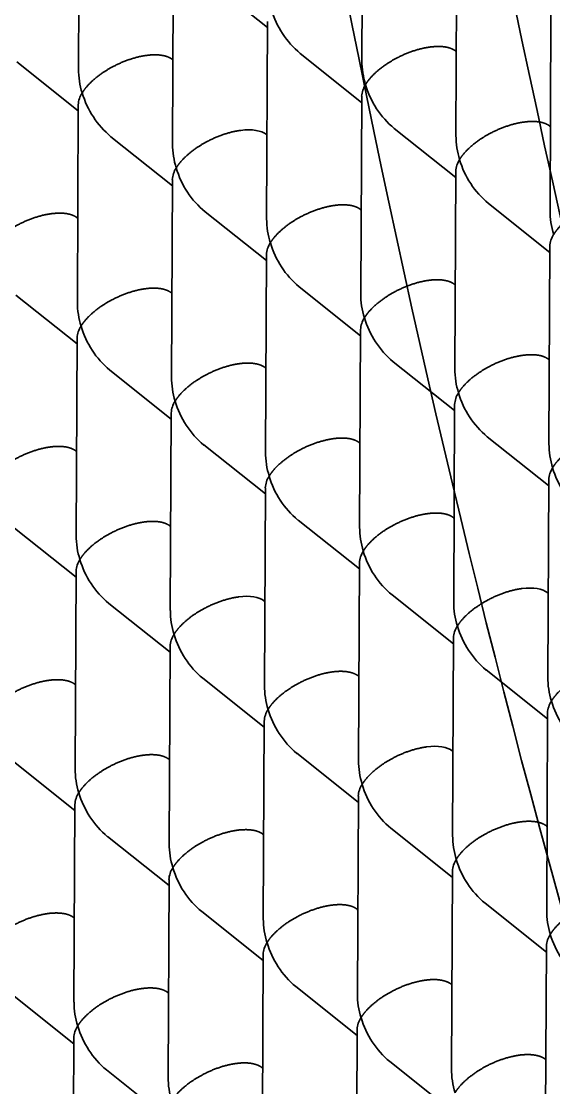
# Model space of a CAD drawing. Extents: x 23 to 587, y 4 to 413.
# Drawn here: x 421.27 to 423.96, y 140.64 to 146.04 of the extents above; entities that cross this region are included whole.
import ezdxf

# ---------------------------------------------------------------- set-up
doc = ezdxf.new("R2010")
doc.units = 0
doc.layers.get('0').update_dxf_attribs({"lineweight": 13})

# ---------------------------------------------------------------- blocks, each defined once
blk = doc.blocks.new('BLOCK6941')
at = {"color": 7, "lineweight": 35, "ltscale": 0.050027}
for p, q in [((-6.436, 7.608), (-6.445, 5.607)), ((-9.306, 7.524), (-9.316, 5.523)), ((-5.483, 6.849), (-5.492, 4.848)), ((-8.353, 6.764), (-8.363, 4.763)), ((-4.53, 6.09), (-4.539, 4.089)), ((-7.4, 6.005), (-7.41, 4.004)), ((-6.447, 5.246), (-6.457, 3.245)), ((-9.318, 5.161), (-9.327, 3.16)), ((-5.494, 4.486), (-5.504, 2.485)), ((-8.365, 4.402), (-8.374, 2.401)), ((-4.541, 3.727), (-4.551, 1.726)), ((-7.412, 3.642), (-7.421, 1.641)), ((-6.459, 2.883), (-6.468, 0.882)), ((-9.329, 2.798), (-9.339, 0.797)), ((-5.506, 2.124), (-5.515, 0.123)), ((-8.376, 2.039), (-8.386, 0.038)), ((-4.552, 1.364), (-4.562, -0.637)), ((-7.423, 1.28), (-7.433, -0.721)), ((-9.341, 0.436), (-9.35, -1.565)), ((-6.47, 0.52), (-6.48, -1.481)), ((-8.387, -0.324), (-8.397, -2.325)), ((-5.517, -0.239), (-5.526, -2.24)), ((-4.564, -0.998), (-4.573, -2.999)), ((-7.434, -1.083), (-7.444, -3.084)), ((-9.352, -1.927), (-9.362, -3.928)), ((-6.481, -1.842), (-6.491, -3.843)), ((-8.399, -2.686), (-8.408, -4.687)), ((-5.528, -2.602), (-5.538, -4.603)), ((-7.446, -3.446), (-7.455, -5.447)), ((-4.575, -3.361), (-4.585, -5.362)), ((-6.493, -4.205), (-6.502, -6.206)), ((-9.363, -4.29), (-9.373, -6.291))]:
    blk.add_line(p, q, dxfattribs=at)
at = {"color": 7, "lineweight": 35, "ltscale": 0.019884}
for p, q in [((-7.401, 5.944), (-8.023, 6.439)), ((-6.448, 5.184), (-7.07, 5.68)), ((-9.318, 5.1), (-9.94, 5.595)), ((-5.494, 4.425), (-6.117, 4.92)), ((-8.365, 4.34), (-8.987, 4.836)), ((-4.541, 3.665), (-5.163, 4.161)), ((-7.412, 3.581), (-8.034, 4.076)), ((-6.459, 2.821), (-7.081, 3.317)), ((-9.329, 2.737), (-9.952, 3.232)), ((-5.506, 2.062), (-6.128, 2.558)), ((-8.376, 1.977), (-8.998, 2.473)), ((-4.553, 1.303), (-5.175, 1.798)), ((-7.423, 1.218), (-8.045, 1.714)), ((-9.341, 0.374), (-9.963, 0.87)), ((-6.47, 0.459), (-7.092, 0.954)), ((-8.388, -0.385), (-9.01, 0.11)), ((-5.517, -0.301), (-6.139, 0.195)), ((-4.564, -1.06), (-5.186, -0.564)), ((-7.435, -1.145), (-8.057, -0.649)), ((-9.352, -1.989), (-9.974, -1.493)), ((-6.482, -1.904), (-7.104, -1.408)), ((-8.399, -2.748), (-9.021, -2.252)), ((-5.529, -2.663), (-6.151, -2.168)), ((-7.446, -3.507), (-8.068, -3.012)), ((-4.575, -3.423), (-5.197, -2.927)), ((-6.493, -4.267), (-7.115, -3.771)), ((-9.364, -4.351), (-9.986, -3.856)), ((-5.54, -5.026), (-6.162, -4.53)), ((-8.41, -5.111), (-9.033, -4.615))]:
    blk.add_line(p, q, dxfattribs=at)
at = {"color": 7, "lineweight": 35, "ltscale": 0.00016101}
for p, q in [((-8.359, 5.614), (-8.364, 5.618)), ((-5.488, 5.699), (-5.493, 5.703)), ((-4.535, 4.939), (-4.54, 4.943)), ((-7.406, 4.855), (-7.411, 4.859)), ((-9.323, 4.011), (-9.328, 4.015)), ((-6.453, 4.095), (-6.458, 4.099)), ((-8.37, 3.251), (-8.375, 3.255)), ((-5.5, 3.336), (-5.505, 3.34)), ((-7.417, 2.492), (-7.422, 2.496)), ((-4.547, 2.576), (-4.552, 2.58)), ((-6.464, 1.732), (-6.469, 1.736)), ((-9.335, 1.648), (-9.34, 1.652)), ((-5.511, 0.973), (-5.516, 0.977)), ((-8.382, 0.888), (-8.387, 0.892)), ((-4.558, 0.214), (-4.563, 0.218)), ((-7.429, 0.129), (-7.434, 0.133)), ((-6.475, -0.63), (-6.48, -0.626)), ((-9.346, -0.715), (-9.351, -0.711)), ((-5.522, -1.39), (-5.527, -1.386)), ((-8.393, -1.474), (-8.398, -1.47)), ((-4.569, -2.149), (-4.574, -2.145)), ((-7.44, -2.234), (-7.445, -2.23)), ((-6.487, -2.993), (-6.492, -2.989)), ((-9.357, -3.078), (-9.362, -3.074)), ((-5.534, -3.752), (-5.539, -3.748)), ((-8.404, -3.837), (-8.409, -3.833)), ((-4.581, -4.512), (-4.586, -4.508)), ((-7.451, -4.596), (-7.456, -4.592))]:
    blk.add_line(p, q, dxfattribs=at)
at = {"color": 7, "lineweight": 35}
for centre, radius, start, end in [((-6.485, 6.381), 0.913, 196.3619, 230.1623), ((-8.479, 5.526), 0.837, 180.2046, 197.1191), ((-5.608, 5.61), 0.837, 180.2046, 197.1191), ((-6.209, 5.232), 0.239, 146.5034, 176.6622), ((-5.532, 5.621), 0.913, 196.3619, 230.1623), ((-9.08, 5.147), 0.239, 146.5034, 176.6622), ((-8.402, 5.537), 0.913, 196.3619, 230.1623), ((-7.526, 4.766), 0.837, 180.2046, 197.1191), ((-4.655, 4.851), 0.837, 180.2046, 197.1191), ((-5.256, 4.473), 0.239, 146.5034, 176.6622), ((-4.579, 4.862), 0.913, 196.3594, 230.1725), ((-8.127, 4.388), 0.239, 146.5034, 176.6622), ((-7.449, 4.777), 0.913, 196.3619, 230.1623), ((-6.573, 4.007), 0.837, 180.2046, 197.1191), ((-3.702, 4.092), 0.837, 180.2046, 197.1191), ((-4.303, 3.713), 0.239, 146.5034, 176.6622), ((-7.174, 3.629), 0.239, 146.5034, 176.6622), ((-6.496, 4.018), 0.913, 196.3619, 230.1623), ((-5.62, 3.248), 0.837, 180.2046, 197.1191), ((-8.49, 3.163), 0.837, 180.2046, 197.1191), ((-9.091, 2.785), 0.239, 146.5034, 176.6622), ((-8.414, 3.174), 0.913, 196.3619, 230.1623), ((-6.22, 2.869), 0.239, 146.5034, 176.6622), ((-5.543, 3.259), 0.913, 196.3619, 230.1623), ((-4.666, 2.488), 0.837, 180.2046, 197.1191), ((-7.537, 2.404), 0.837, 180.2046, 197.1191), ((-5.267, 2.11), 0.239, 146.5034, 176.6622), ((-4.59, 2.499), 0.913, 196.3619, 230.1623), ((-8.138, 2.025), 0.239, 146.5034, 176.6622), ((-7.461, 2.415), 0.913, 196.3619, 230.1623), ((-6.584, 1.644), 0.837, 180.1991, 197.116), ((-3.713, 1.729), 0.837, 180.2046, 197.1191), ((-4.314, 1.35), 0.239, 146.5034, 176.6622), ((-3.637, 1.74), 0.913, 196.3619, 230.1623), ((-7.185, 1.266), 0.239, 146.5034, 176.6622), ((-6.508, 1.655), 0.913, 196.3619, 230.1623), ((-5.631, 0.885), 0.837, 180.2046, 197.1191), ((-8.502, 0.8), 0.837, 180.2046, 197.1191), ((-9.102, 0.422), 0.239, 146.5034, 176.6622), ((-8.425, 0.811), 0.913, 196.3619, 230.1623), ((-6.232, 0.506), 0.239, 146.5034, 176.6622), ((-5.555, 0.896), 0.913, 196.3619, 230.1623), ((-4.678, 0.126), 0.837, 180.2046, 197.1191), ((-7.548, 0.041), 0.837, 180.2046, 197.1191), ((-8.149, -0.338), 0.239, 146.5034, 176.6622), ((-7.472, 0.052), 0.913, 196.3619, 230.1623), ((-5.279, -0.253), 0.239, 146.5296, 176.692), ((-4.601, 0.136), 0.913, 196.3619, 230.1623), ((-3.725, -0.634), 0.837, 180.2046, 197.1191), ((-6.595, -0.718), 0.837, 180.2046, 197.1191), ((-7.196, -1.097), 0.239, 146.5034, 176.6622), ((-6.519, -0.708), 0.913, 196.3619, 230.1623), ((-4.326, -1.012), 0.239, 146.5034, 176.6622), ((-3.648, -0.623), 0.913, 196.3619, 230.1623), ((-5.642, -1.478), 0.837, 180.2046, 197.1191), ((-8.513, -1.562), 0.837, 180.2046, 197.1191), ((-6.243, -1.856), 0.239, 146.5296, 176.692), ((-5.566, -1.467), 0.913, 196.3619, 230.1623), ((-9.114, -1.941), 0.239, 146.5034, 176.6622), ((-8.436, -1.552), 0.913, 196.3619, 230.1623), ((-4.689, -2.237), 0.837, 180.2046, 197.1191), ((-7.56, -2.322), 0.837, 180.2046, 197.1191), ((-5.29, -2.616), 0.239, 146.5296, 176.692), ((-4.613, -2.226), 0.913, 196.3594, 230.1725), ((-8.161, -2.7), 0.239, 146.5034, 176.6622), ((-7.483, -2.311), 0.913, 196.3619, 230.1623), ((-3.736, -2.996), 0.837, 180.2046, 197.1191), ((-6.607, -3.081), 0.837, 180.2046, 197.1191), ((-7.208, -3.46), 0.239, 146.5034, 176.6622), ((-6.53, -3.07), 0.913, 196.3619, 230.1623), ((-4.337, -3.375), 0.239, 146.5034, 176.6622), ((-3.66, -2.986), 0.913, 196.3619, 230.1623), ((-5.654, -3.84), 0.837, 180.2046, 197.1191), ((-8.524, -3.925), 0.837, 180.2046, 197.1191), ((-6.255, -4.219), 0.239, 146.5034, 176.6622), ((-5.577, -3.83), 0.913, 196.3619, 230.1623), ((-9.125, -4.304), 0.239, 146.5034, 176.6622), ((-8.448, -3.914), 0.913, 196.3594, 230.1725), ((-4.701, -4.6), 0.837, 180.2046, 197.1191), ((-7.571, -4.684), 0.837, 180.2046, 197.1191)]:
    blk.add_arc(centre, radius, start, end, dxfattribs=at)
for centre in [(-7.864, 4.58), (-5.016, -0.061), (-7.886, -0.145), (-5.98, -1.664)]:
    blk.add_ellipse(centre, major_axis=(0.489, 0.234), ratio=0.464922, start_param=0.221717, end_param=0.956598, dxfattribs=at)
for points, knots in [([(-6.409, 5.364), (-6.393, 5.39), (-6.373, 5.417), (-6.35, 5.444), (-6.267, 5.527), (-6.153, 5.606), (-6.06, 5.658), (-5.936, 5.708), (-5.811, 5.736), (-5.792, 5.739), (-5.772, 5.742), (-5.753, 5.745)], [0, 0, 0, 0, 0, 0, 0.437223, 0.437223, 0.437223, 1.382095, 1.382095, 1.382095, 1.555484, 1.555484, 1.555484, 1.555484, 1.555484, 1.555484]), ([(-5.493, 5.703), (-5.517, 5.721), (-5.548, 5.736), (-5.586, 5.747), (-5.645, 5.753), (-5.71, 5.749), (-5.724, 5.748), (-5.739, 5.747), (-5.753, 5.745)], [0, 0, 0, 0, 0, 0, 0.4890695, 0.4890695, 0.4890695, 0.6239272, 0.6239272, 0.6239272, 0.6239272, 0.6239272, 0.6239272]), ([(-9.279, 5.279), (-9.263, 5.305), (-9.244, 5.332), (-9.22, 5.359), (-9.137, 5.442), (-9.023, 5.522), (-8.93, 5.573), (-8.807, 5.623), (-8.682, 5.651), (-8.662, 5.655), (-8.643, 5.658), (-8.624, 5.66)], [0, 0, 0, 0, 0, 0, 0.437223, 0.437223, 0.437223, 1.382095, 1.382095, 1.382095, 1.555484, 1.555484, 1.555484, 1.555484, 1.555484, 1.555484]), ([(-8.364, 5.618), (-8.387, 5.637), (-8.418, 5.652), (-8.457, 5.662), (-8.515, 5.668), (-8.58, 5.665), (-8.595, 5.664), (-8.609, 5.662), (-8.624, 5.66)], [0, 0, 0, 0, 0, 0, 0.4890695, 0.4890695, 0.4890695, 0.6239272, 0.6239272, 0.6239272, 0.6239272, 0.6239272, 0.6239272]), ([(-5.456, 4.605), (-5.44, 4.631), (-5.42, 4.658), (-5.397, 4.684), (-5.314, 4.768), (-5.2, 4.847), (-5.106, 4.898), (-4.983, 4.948), (-4.858, 4.976), (-4.839, 4.98), (-4.819, 4.983), (-4.8, 4.985)], [0, 0, 0, 0, 0, 0, 0.437223, 0.437223, 0.437223, 1.382095, 1.382095, 1.382095, 1.555484, 1.555484, 1.555484, 1.555484, 1.555484, 1.555484]), ([(-4.54, 4.943), (-4.564, 4.962), (-4.595, 4.977), (-4.633, 4.987), (-4.692, 4.993), (-4.757, 4.99), (-4.771, 4.989), (-4.786, 4.987), (-4.8, 4.985)], [0, 0, 0, 0, 0, 0, 0.4890695, 0.4890695, 0.4890695, 0.6239272, 0.6239272, 0.6239272, 0.6239272, 0.6239272, 0.6239272]), ([(-8.326, 4.52), (-8.31, 4.546), (-8.291, 4.573), (-8.267, 4.6), (-8.184, 4.683), (-8.07, 4.762), (-7.977, 4.814), (-7.853, 4.864), (-7.728, 4.892), (-7.709, 4.895), (-7.69, 4.898), (-7.671, 4.901)], [0, 0, 0, 0, 0, 0, 0.437223, 0.437223, 0.437223, 1.382095, 1.382095, 1.382095, 1.555484, 1.555484, 1.555484, 1.555484, 1.555484, 1.555484]), ([(-4.502, 3.845), (-4.487, 3.871), (-4.467, 3.898), (-4.444, 3.925), (-4.361, 4.008), (-4.247, 4.088), (-4.153, 4.139), (-4.03, 4.189), (-3.905, 4.217), (-3.885, 4.221), (-3.866, 4.224), (-3.847, 4.226)], [0, 0, 0, 0, 0, 0, 0.437223, 0.437223, 0.437223, 1.382095, 1.382095, 1.382095, 1.555484, 1.555484, 1.555484, 1.555484, 1.555484, 1.555484]), ([(-7.373, 3.761), (-7.357, 3.787), (-7.338, 3.814), (-7.314, 3.84), (-7.231, 3.924), (-7.117, 4.003), (-7.024, 4.054), (-6.9, 4.104), (-6.775, 4.132), (-6.756, 4.136), (-6.737, 4.139), (-6.718, 4.141)], [0, 0, 0, 0, 0, 0, 0.437223, 0.437223, 0.437223, 1.382095, 1.382095, 1.382095, 1.555484, 1.555484, 1.555484, 1.555484, 1.555484, 1.555484]), ([(-6.458, 4.099), (-6.481, 4.118), (-6.512, 4.133), (-6.551, 4.143), (-6.609, 4.149), (-6.674, 4.146), (-6.689, 4.145), (-6.703, 4.143), (-6.718, 4.141)], [0, 0, 0, 0, 0, 0, 0.4890695, 0.4890695, 0.4890695, 0.6239272, 0.6239272, 0.6239272, 0.6239272, 0.6239272, 0.6239272]), ([(-10.244, 3.676), (-10.228, 3.702), (-10.208, 3.729), (-10.185, 3.756), (-10.102, 3.839), (-9.988, 3.918), (-9.895, 3.97), (-9.771, 4.02), (-9.646, 4.048), (-9.627, 4.051), (-9.607, 4.054), (-9.589, 4.057)], [0, 0, 0, 0, 0, 0, 0.437223, 0.437223, 0.437223, 1.382095, 1.382095, 1.382095, 1.555484, 1.555484, 1.555484, 1.555484, 1.555484, 1.555484]), ([(-9.328, 4.015), (-9.352, 4.033), (-9.383, 4.048), (-9.421, 4.059), (-9.48, 4.065), (-9.545, 4.061), (-9.559, 4.06), (-9.574, 4.059), (-9.589, 4.057)], [0, 0, 0, 0, 0, 0, 0.4890695, 0.4890695, 0.4890695, 0.6239272, 0.6239272, 0.6239272, 0.6239272, 0.6239272, 0.6239272]), ([(-6.42, 3.001), (-6.404, 3.027), (-6.385, 3.054), (-6.361, 3.081), (-6.278, 3.164), (-6.164, 3.244), (-6.071, 3.295), (-5.947, 3.345), (-5.822, 3.373), (-5.803, 3.377), (-5.784, 3.38), (-5.765, 3.382)], [0, 0, 0, 0, 0, 0, 0.437223, 0.437223, 0.437223, 1.382095, 1.382095, 1.382095, 1.555484, 1.555484, 1.555484, 1.555484, 1.555484, 1.555484]), ([(-5.505, 3.34), (-5.528, 3.358), (-5.559, 3.374), (-5.598, 3.384), (-5.656, 3.39), (-5.721, 3.387), (-5.736, 3.386), (-5.75, 3.384), (-5.765, 3.382)], [0, 0, 0, 0, 0, 0, 0.4890695, 0.4890695, 0.4890695, 0.6239272, 0.6239272, 0.6239272, 0.6239272, 0.6239272, 0.6239272]), ([(-9.291, 2.917), (-9.275, 2.943), (-9.255, 2.97), (-9.232, 2.996), (-9.149, 3.08), (-9.035, 3.159), (-8.941, 3.21), (-8.818, 3.26), (-8.693, 3.288), (-8.674, 3.292), (-8.654, 3.295), (-8.635, 3.297)], [0, 0, 0, 0, 0, 0, 0.437223, 0.437223, 0.437223, 1.382095, 1.382095, 1.382095, 1.555484, 1.555484, 1.555484, 1.555484, 1.555484, 1.555484]), ([(-8.375, 3.255), (-8.399, 3.274), (-8.43, 3.289), (-8.468, 3.299), (-8.527, 3.305), (-8.592, 3.302), (-8.606, 3.301), (-8.621, 3.299), (-8.635, 3.297)], [0, 0, 0, 0, 0, 0, 0.4890695, 0.4890695, 0.4890695, 0.6239272, 0.6239272, 0.6239272, 0.6239272, 0.6239272, 0.6239272]), ([(-5.467, 2.242), (-5.451, 2.268), (-5.432, 2.295), (-5.408, 2.322), (-5.325, 2.405), (-5.211, 2.484), (-5.118, 2.536), (-4.994, 2.586), (-4.869, 2.613), (-4.85, 2.617), (-4.831, 2.62), (-4.812, 2.623)], [0, 0, 0, 0, 0, 0, 0.437223, 0.437223, 0.437223, 1.382095, 1.382095, 1.382095, 1.555484, 1.555484, 1.555484, 1.555484, 1.555484, 1.555484]), ([(-4.552, 2.58), (-4.575, 2.599), (-4.606, 2.614), (-4.644, 2.625), (-4.703, 2.631), (-4.768, 2.627), (-4.782, 2.626), (-4.797, 2.625), (-4.812, 2.623)], [0, 0, 0, 0, 0, 0, 0.4890695, 0.4890695, 0.4890695, 0.6239272, 0.6239272, 0.6239272, 0.6239272, 0.6239272, 0.6239272]), ([(-8.337, 2.157), (-8.322, 2.183), (-8.302, 2.21), (-8.279, 2.237), (-8.196, 2.32), (-8.082, 2.399), (-7.988, 2.451), (-7.865, 2.501), (-7.74, 2.529), (-7.72, 2.533), (-7.701, 2.536), (-7.682, 2.538)], [0, 0, 0, 0, 0, 0, 0.437223, 0.437223, 0.437223, 1.382095, 1.382095, 1.382095, 1.555484, 1.555484, 1.555484, 1.555484, 1.555484, 1.555484]), ([(-7.422, 2.496), (-7.446, 2.514), (-7.477, 2.53), (-7.515, 2.54), (-7.573, 2.546), (-7.639, 2.543), (-7.653, 2.542), (-7.668, 2.54), (-7.682, 2.538)], [0, 0, 0, 0, 0, 0, 0.4890695, 0.4890695, 0.4890695, 0.6239272, 0.6239272, 0.6239272, 0.6239272, 0.6239272, 0.6239272]), ([(-4.514, 1.482), (-4.498, 1.509), (-4.479, 1.536), (-4.455, 1.562), (-4.372, 1.646), (-4.258, 1.725), (-4.165, 1.776), (-4.041, 1.826), (-3.916, 1.854), (-3.897, 1.858), (-3.878, 1.861), (-3.859, 1.863)], [0, 0, 0, 0, 0, 0, 0.437223, 0.437223, 0.437223, 1.382095, 1.382095, 1.382095, 1.555484, 1.555484, 1.555484, 1.555484, 1.555484, 1.555484]), ([(-7.384, 1.398), (-7.369, 1.424), (-7.349, 1.451), (-7.326, 1.478), (-7.243, 1.561), (-7.129, 1.64), (-7.035, 1.692), (-6.912, 1.742), (-6.787, 1.769), (-6.767, 1.773), (-6.748, 1.776), (-6.729, 1.779)], [0, 0, 0, 0, 0, 0, 0.437223, 0.437223, 0.437223, 1.382095, 1.382095, 1.382095, 1.555484, 1.555484, 1.555484, 1.555484, 1.555484, 1.555484]), ([(-6.469, 1.736), (-6.493, 1.755), (-6.523, 1.77), (-6.562, 1.781), (-6.62, 1.787), (-6.686, 1.783), (-6.7, 1.782), (-6.715, 1.781), (-6.729, 1.779)], [0, 0, 0, 0, 0, 0, 0.4890695, 0.4890695, 0.4890695, 0.6239272, 0.6239272, 0.6239272, 0.6239272, 0.6239272, 0.6239272]), ([(-10.255, 1.313), (-10.239, 1.339), (-10.22, 1.366), (-10.196, 1.393), (-10.113, 1.476), (-9.999, 1.555), (-9.906, 1.607), (-9.782, 1.657), (-9.657, 1.685), (-9.638, 1.689), (-9.619, 1.692), (-9.6, 1.694)], [0, 0, 0, 0, 0, 0, 0.437223, 0.437223, 0.437223, 1.382095, 1.382095, 1.382095, 1.555484, 1.555484, 1.555484, 1.555484, 1.555484, 1.555484]), ([(-9.34, 1.652), (-9.363, 1.67), (-9.394, 1.686), (-9.433, 1.696), (-9.491, 1.702), (-9.556, 1.699), (-9.571, 1.698), (-9.585, 1.696), (-9.6, 1.694)], [0, 0, 0, 0, 0, 0, 0.4890695, 0.4890695, 0.4890695, 0.6239272, 0.6239272, 0.6239272, 0.6239272, 0.6239272, 0.6239272]), ([(-6.431, 0.638), (-6.416, 0.665), (-6.396, 0.692), (-6.373, 0.718), (-6.29, 0.802), (-6.175, 0.881), (-6.082, 0.932), (-5.959, 0.982), (-5.834, 1.01), (-5.814, 1.014), (-5.795, 1.017), (-5.776, 1.019)], [0, 0, 0, 0, 0, 0, 0.437223, 0.437223, 0.437223, 1.382095, 1.382095, 1.382095, 1.555484, 1.555484, 1.555484, 1.555484, 1.555484, 1.555484]), ([(-5.516, 0.977), (-5.539, 0.996), (-5.57, 1.011), (-5.609, 1.021), (-5.667, 1.027), (-5.733, 1.024), (-5.747, 1.023), (-5.761, 1.021), (-5.776, 1.019)], [0, 0, 0, 0, 0, 0, 0.4890695, 0.4890695, 0.4890695, 0.6239272, 0.6239272, 0.6239272, 0.6239272, 0.6239272, 0.6239272]), ([(-9.302, 0.554), (-9.286, 0.58), (-9.267, 0.607), (-9.243, 0.634), (-9.16, 0.717), (-9.046, 0.796), (-8.953, 0.848), (-8.829, 0.898), (-8.704, 0.925), (-8.685, 0.929), (-8.666, 0.932), (-8.647, 0.935)], [0, 0, 0, 0, 0, 0, 0.437223, 0.437223, 0.437223, 1.382095, 1.382095, 1.382095, 1.555484, 1.555484, 1.555484, 1.555484, 1.555484, 1.555484]), ([(-8.387, 0.892), (-8.41, 0.911), (-8.441, 0.926), (-8.479, 0.937), (-8.538, 0.943), (-8.603, 0.939), (-8.618, 0.938), (-8.632, 0.937), (-8.647, 0.935)], [0, 0, 0, 0, 0, 0, 0.4890695, 0.4890695, 0.4890695, 0.6239272, 0.6239272, 0.6239272, 0.6239272, 0.6239272, 0.6239272]), ([(-5.478, -0.121), (-5.462, -0.095), (-5.443, -0.068), (-5.419, -0.041), (-5.336, 0.042), (-5.222, 0.121), (-5.129, 0.173), (-5.006, 0.223), (-4.881, 0.251), (-4.861, 0.254), (-4.842, 0.258), (-4.823, 0.26)], [0, 0, 0, 0, 0, 0, 0.437223, 0.437223, 0.437223, 1.382095, 1.382095, 1.382095, 1.555484, 1.555484, 1.555484, 1.555484, 1.555484, 1.555484]), ([(-8.349, -0.206), (-8.333, -0.179), (-8.314, -0.152), (-8.29, -0.126), (-8.207, -0.042), (-8.093, 0.037), (-8, 0.088), (-7.876, 0.138), (-7.751, 0.166), (-7.732, 0.17), (-7.713, 0.173), (-7.694, 0.175)], [0, 0, 0, 0, 0, 0, 0.437223, 0.437223, 0.437223, 1.382095, 1.382095, 1.382095, 1.555484, 1.555484, 1.555484, 1.555484, 1.555484, 1.555484]), ([(-4.525, -0.88), (-4.509, -0.854), (-4.49, -0.827), (-4.466, -0.8), (-4.383, -0.717), (-4.269, -0.638), (-4.176, -0.586), (-4.052, -0.536), (-3.927, -0.509), (-3.908, -0.505), (-3.889, -0.502), (-3.87, -0.499)], [0, 0, 0, 0, 0, 0, 0.437223, 0.437223, 0.437223, 1.382095, 1.382095, 1.382095, 1.555484, 1.555484, 1.555484, 1.555484, 1.555484, 1.555484]), ([(-7.396, -0.965), (-7.38, -0.939), (-7.361, -0.912), (-7.337, -0.885), (-7.254, -0.802), (-7.14, -0.723), (-7.047, -0.671), (-6.923, -0.621), (-6.798, -0.593), (-6.779, -0.59), (-6.76, -0.586), (-6.741, -0.584)], [0, 0, 0, 0, 0, 0, 0.437223, 0.437223, 0.437223, 1.382095, 1.382095, 1.382095, 1.555484, 1.555484, 1.555484, 1.555484, 1.555484, 1.555484]), ([(-6.48, -0.626), (-6.504, -0.608), (-6.535, -0.593), (-6.573, -0.582), (-6.632, -0.576), (-6.697, -0.579), (-6.711, -0.58), (-6.726, -0.582), (-6.741, -0.584)], [0, 0, 0, 0, 0, 0, 0.4890695, 0.4890695, 0.4890695, 0.6239272, 0.6239272, 0.6239272, 0.6239272, 0.6239272, 0.6239272]), ([(-10.266, -1.05), (-10.251, -1.023), (-10.231, -0.996), (-10.208, -0.97), (-10.125, -0.886), (-10.011, -0.807), (-9.917, -0.756), (-9.794, -0.706), (-9.669, -0.678), (-9.649, -0.674), (-9.63, -0.671), (-9.611, -0.669)], [0, 0, 0, 0, 0, 0, 0.437223, 0.437223, 0.437223, 1.382095, 1.382095, 1.382095, 1.555484, 1.555484, 1.555484, 1.555484, 1.555484, 1.555484]), ([(-9.351, -0.711), (-9.374, -0.692), (-9.405, -0.677), (-9.444, -0.667), (-9.502, -0.661), (-9.568, -0.664), (-9.582, -0.665), (-9.597, -0.667), (-9.611, -0.669)], [0, 0, 0, 0, 0, 0, 0.4890695, 0.4890695, 0.4890695, 0.6239272, 0.6239272, 0.6239272, 0.6239272, 0.6239272, 0.6239272]), ([(-6.443, -1.724), (-6.427, -1.698), (-6.407, -1.671), (-6.384, -1.644), (-6.301, -1.561), (-6.187, -1.482), (-6.094, -1.43), (-5.97, -1.38), (-5.845, -1.353), (-5.826, -1.349), (-5.806, -1.346), (-5.788, -1.343)], [0, 0, 0, 0, 0, 0, 0.437223, 0.437223, 0.437223, 1.382095, 1.382095, 1.382095, 1.555484, 1.555484, 1.555484, 1.555484, 1.555484, 1.555484]), ([(-9.313, -1.809), (-9.297, -1.783), (-9.278, -1.756), (-9.254, -1.729), (-9.171, -1.646), (-9.057, -1.567), (-8.964, -1.515), (-8.841, -1.465), (-8.716, -1.437), (-8.696, -1.434), (-8.677, -1.43), (-8.658, -1.428)], [0, 0, 0, 0, 0, 0, 0.437223, 0.437223, 0.437223, 1.382095, 1.382095, 1.382095, 1.555484, 1.555484, 1.555484, 1.555484, 1.555484, 1.555484]), ([(-8.398, -1.47), (-8.421, -1.452), (-8.452, -1.437), (-8.491, -1.426), (-8.549, -1.42), (-8.614, -1.423), (-8.629, -1.425), (-8.643, -1.426), (-8.658, -1.428)], [0, 0, 0, 0, 0, 0, 0.4890695, 0.4890695, 0.4890695, 0.6239272, 0.6239272, 0.6239272, 0.6239272, 0.6239272, 0.6239272]), ([(-5.49, -2.484), (-5.474, -2.457), (-5.454, -2.43), (-5.431, -2.404), (-5.348, -2.321), (-5.234, -2.241), (-5.141, -2.19), (-5.017, -2.14), (-4.892, -2.112), (-4.873, -2.108), (-4.853, -2.105), (-4.834, -2.103)], [0, 0, 0, 0, 0, 0, 0.437223, 0.437223, 0.437223, 1.382095, 1.382095, 1.382095, 1.555484, 1.555484, 1.555484, 1.555484, 1.555484, 1.555484]), ([(-4.574, -2.145), (-4.598, -2.126), (-4.629, -2.111), (-4.667, -2.101), (-4.726, -2.095), (-4.791, -2.098), (-4.805, -2.099), (-4.82, -2.101), (-4.834, -2.103)], [0, 0, 0, 0, 0, 0, 0.4890695, 0.4890695, 0.4890695, 0.6239272, 0.6239272, 0.6239272, 0.6239272, 0.6239272, 0.6239272]), ([(-8.36, -2.568), (-8.344, -2.542), (-8.325, -2.515), (-8.301, -2.488), (-8.218, -2.405), (-8.104, -2.326), (-8.011, -2.274), (-7.887, -2.224), (-7.763, -2.197), (-7.743, -2.193), (-7.724, -2.19), (-7.705, -2.187)], [0, 0, 0, 0, 0, 0, 0.437223, 0.437223, 0.437223, 1.382095, 1.382095, 1.382095, 1.555484, 1.555484, 1.555484, 1.555484, 1.555484, 1.555484]), ([(-7.445, -2.23), (-7.468, -2.211), (-7.499, -2.196), (-7.538, -2.185), (-7.596, -2.18), (-7.661, -2.183), (-7.676, -2.184), (-7.69, -2.185), (-7.705, -2.187)], [0, 0, 0, 0, 0, 0, 0.4890695, 0.4890695, 0.4890695, 0.6239272, 0.6239272, 0.6239272, 0.6239272, 0.6239272, 0.6239272]), ([(-4.536, -3.243), (-4.521, -3.217), (-4.501, -3.19), (-4.478, -3.163), (-4.395, -3.08), (-4.281, -3.001), (-4.187, -2.949), (-4.064, -2.899), (-3.939, -2.871), (-3.919, -2.868), (-3.9, -2.864), (-3.881, -2.862)], [0, 0, 0, 0, 0, 0, 0.437223, 0.437223, 0.437223, 1.382095, 1.382095, 1.382095, 1.555484, 1.555484, 1.555484, 1.555484, 1.555484, 1.555484]), ([(-7.407, -3.328), (-7.391, -3.301), (-7.372, -3.274), (-7.348, -3.248), (-7.265, -3.165), (-7.151, -3.085), (-7.058, -3.034), (-6.934, -2.984), (-6.809, -2.956), (-6.79, -2.952), (-6.771, -2.949), (-6.752, -2.947)], [0, 0, 0, 0, 0, 0, 0.437223, 0.437223, 0.437223, 1.382095, 1.382095, 1.382095, 1.555484, 1.555484, 1.555484, 1.555484, 1.555484, 1.555484]), ([(-6.492, -2.989), (-6.515, -2.97), (-6.546, -2.955), (-6.585, -2.945), (-6.643, -2.939), (-6.708, -2.942), (-6.723, -2.943), (-6.737, -2.945), (-6.752, -2.947)], [0, 0, 0, 0, 0, 0, 0.4890695, 0.4890695, 0.4890695, 0.6239272, 0.6239272, 0.6239272, 0.6239272, 0.6239272, 0.6239272]), ([(-10.278, -3.412), (-10.262, -3.386), (-10.243, -3.359), (-10.219, -3.332), (-10.136, -3.249), (-10.022, -3.17), (-9.929, -3.118), (-9.805, -3.068), (-9.68, -3.041), (-9.661, -3.037), (-9.642, -3.034), (-9.623, -3.031)], [0, 0, 0, 0, 0, 0, 0.437223, 0.437223, 0.437223, 1.382095, 1.382095, 1.382095, 1.555484, 1.555484, 1.555484, 1.555484, 1.555484, 1.555484]), ([(-9.362, -3.074), (-9.386, -3.055), (-9.417, -3.04), (-9.455, -3.029), (-9.514, -3.024), (-9.579, -3.027), (-9.593, -3.028), (-9.608, -3.029), (-9.623, -3.031)], [0, 0, 0, 0, 0, 0, 0.4890695, 0.4890695, 0.4890695, 0.6239272, 0.6239272, 0.6239272, 0.6239272, 0.6239272, 0.6239272]), ([(-6.454, -4.087), (-6.438, -4.061), (-6.419, -4.034), (-6.395, -4.007), (-6.312, -3.924), (-6.198, -3.845), (-6.105, -3.793), (-5.981, -3.743), (-5.856, -3.715), (-5.837, -3.712), (-5.818, -3.708), (-5.799, -3.706)], [0, 0, 0, 0, 0, 0, 0.437223, 0.437223, 0.437223, 1.382095, 1.382095, 1.382095, 1.555484, 1.555484, 1.555484, 1.555484, 1.555484, 1.555484]), ([(-5.539, -3.748), (-5.562, -3.73), (-5.593, -3.715), (-5.632, -3.704), (-5.69, -3.698), (-5.755, -3.701), (-5.77, -3.703), (-5.784, -3.704), (-5.799, -3.706)], [0, 0, 0, 0, 0, 0, 0.4890695, 0.4890695, 0.4890695, 0.6239272, 0.6239272, 0.6239272, 0.6239272, 0.6239272, 0.6239272]), ([(-9.325, -4.172), (-9.309, -4.145), (-9.289, -4.118), (-9.266, -4.092), (-9.183, -4.009), (-9.069, -3.929), (-8.976, -3.878), (-8.852, -3.828), (-8.727, -3.8), (-8.708, -3.796), (-8.688, -3.793), (-8.669, -3.791)], [0, 0, 0, 0, 0, 0, 0.437223, 0.437223, 0.437223, 1.382095, 1.382095, 1.382095, 1.555484, 1.555484, 1.555484, 1.555484, 1.555484, 1.555484]), ([(-8.409, -3.833), (-8.433, -3.814), (-8.464, -3.799), (-8.502, -3.789), (-8.561, -3.783), (-8.626, -3.786), (-8.64, -3.787), (-8.655, -3.789), (-8.669, -3.791)], [0, 0, 0, 0, 0, 0, 0.4890695, 0.4890695, 0.4890695, 0.6239272, 0.6239272, 0.6239272, 0.6239272, 0.6239272, 0.6239272]), ([(-5.501, -4.846), (-5.485, -4.82), (-5.466, -4.793), (-5.442, -4.767), (-5.359, -4.683), (-5.245, -4.604), (-5.152, -4.552), (-5.028, -4.503), (-4.903, -4.475), (-4.884, -4.471), (-4.865, -4.468), (-4.846, -4.465)], [0, 0, 0, 0, 0, 0, 0.437223, 0.437223, 0.437223, 1.382095, 1.382095, 1.382095, 1.555484, 1.555484, 1.555484, 1.555484, 1.555484, 1.555484]), ([(-4.586, -4.508), (-4.609, -4.489), (-4.64, -4.474), (-4.679, -4.464), (-4.737, -4.458), (-4.802, -4.461), (-4.817, -4.462), (-4.831, -4.463), (-4.846, -4.465)], [0, 0, 0, 0, 0, 0, 0.4890695, 0.4890695, 0.4890695, 0.6239272, 0.6239272, 0.6239272, 0.6239272, 0.6239272, 0.6239272]), ([(-8.372, -4.931), (-8.356, -4.905), (-8.336, -4.878), (-8.313, -4.851), (-8.23, -4.768), (-8.116, -4.689), (-8.022, -4.637), (-7.899, -4.587), (-7.774, -4.559), (-7.755, -4.556), (-7.735, -4.552), (-7.716, -4.55)], [0, 0, 0, 0, 0, 0, 0.437223, 0.437223, 0.437223, 1.382095, 1.382095, 1.382095, 1.555484, 1.555484, 1.555484, 1.555484, 1.555484, 1.555484]), ([(-7.456, -4.592), (-7.48, -4.574), (-7.511, -4.559), (-7.549, -4.548), (-7.608, -4.542), (-7.673, -4.545), (-7.687, -4.547), (-7.702, -4.548), (-7.716, -4.55)], [0, 0, 0, 0, 0, 0, 0.4890695, 0.4890695, 0.4890695, 0.6239272, 0.6239272, 0.6239272, 0.6239272, 0.6239272, 0.6239272])]:
    blk.add_open_spline(points, degree=5, knots=knots, dxfattribs=at)
blk = doc.blocks.new('BLOCK6951')
at = {"color": 7, "lineweight": 35}
for centre, major_axis, start_param, end_param in [((-0.087, -0.188), (-5.919, 45.366), 0.019728, 3.121964), ((-0.734, -0.272), (-5.919, 45.366), 0.000034, 3.141627), ((-0.734, -0.272), (-6.501, 49.828), 1.212678, 3.141627)]:
    blk.add_ellipse(centre, major_axis=major_axis, ratio=0.361678, start_param=start_param, end_param=end_param, dxfattribs=at)

msp = doc.modelspace()

# ---------------------------------------------------------------- block references
at = {"lineweight": 0, "xscale": 0.5, "yscale": 0.5, "zscale": 0.5}
for name, p in [('BLOCK6951', (431.573, 151.8767)), ('BLOCK6941', (426.2143, 143.0406))]:
    msp.add_blockref(name, p, dxfattribs=at)

doc.saveas('drawing.dxf')
